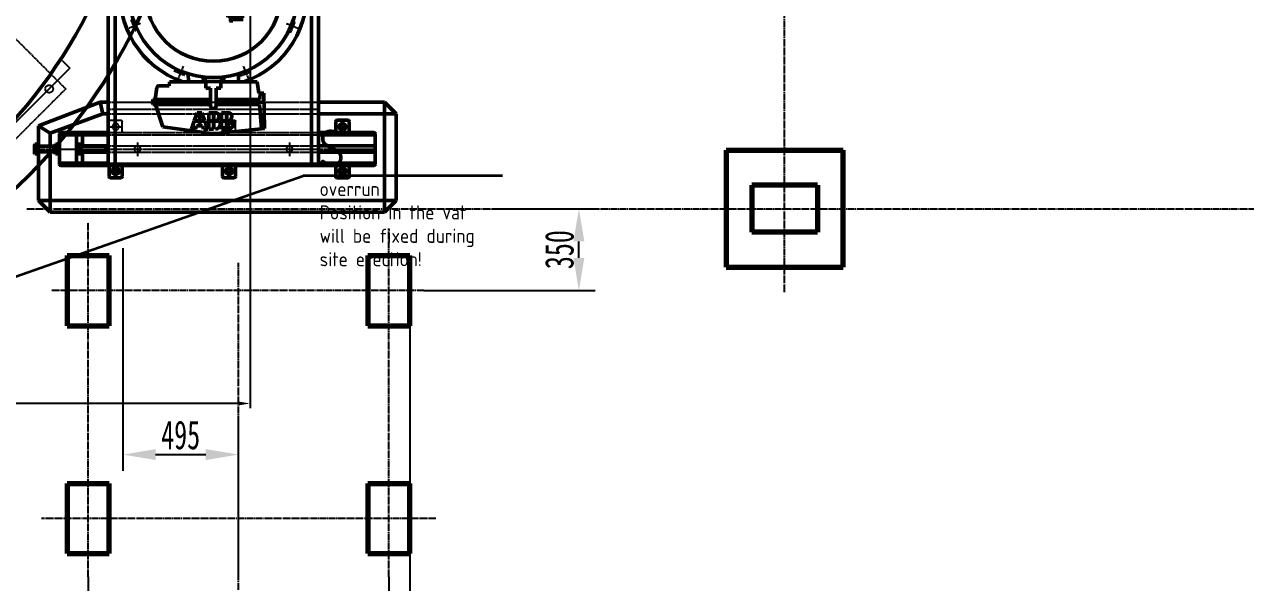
# Model space of a CAD drawing. Header units: millimetres. Extents: x 39335 to 110675, y -13954 to 36506.
# Drawn here: x 54265 to 59487, y 5906 to 8291 of the extents above; entities that cross this region are included whole.
import ezdxf

# ---------------------------------------------------------------- set-up
doc = ezdxf.new("R2010")
doc.units = ezdxf.units.MM
for name, pattern in [('AM_ISO02W050', [7.5, 6, -1.5]), ('AM_ISO08W050', [18, 12, -1.5, 3, -1.5]), ('EB_DASHDOT', [39, 30, -3, 3, -3])]:
    doc.linetypes.add(name, pattern=pattern)
for name, color, linetype, lineweight in [('AM_0', 7, 'Continuous', 50), ('AM_1', 14, 'Continuous', 50), ('AM_2', 5, 'Continuous', 50), ('AM_3', 6, 'AM_ISO02W050', 25), ('AM_4', 3, 'Continuous', 25), ('AM_5', 3, 'Continuous', 25), ('AM_6', 2, 'Continuous', 35), ('AM_7', 4, 'AM_ISO08W050', 25), ('CAXA0', 7, 'Continuous', 70), ('CAXA1', 1, 'EB_DASHDOT', 25), ('CAXA4', 3, 'Continuous', 25), ('RED', 1, 'Continuous', 9)]:
    doc.layers.add(name, color=color, linetype=linetype, lineweight=lineweight)
doc.styles.add('\\M+5B1EA\\M+5D7BC', font='', dxfattribs={"width": 0.667})
doc.styles.get("Standard").update_dxf_attribs({"font": 'ISOCP.SHX'})
doc.styles.get('\\M+5B1EA\\M+5D7BC').set_extended_font_data('FangSong_GB2312')
doc.dimstyles.new('\\M+5B1EA\\M+5D7BC', dxfattribs={"dimscale": 35, "dimtxt": 3.5, "dimasz": 4, "dimexe": 2, "dimexo": 0, "dimtad": 1, "dimdec": 1, "dimdsep": 46, "dimtxsty": '\\M+5B1EA\\M+5D7BC', "dimcen": 0, "dimdle": 6, "dimazin": 2, "dimtfac": 1, "dimtdec": 1, "dimtmove": 0, "dimatfit": 3, "dimfxl": 0, "dimtolj": 1, "dimtzin": 0, "dimarcsym": 0})
doc.dimstyles.new('AM_ISO$0', dxfattribs={"dimtxt": 3.5, "dimasz": 2.5, "dimexe": 1, "dimexo": 1, "dimgap": 1.5, "dimtad": 1, "dimdsep": 46, "dimtxsty": 'Standard', "dimcen": 0, "dimclrd": 256, "dimclre": 256, "dimclrt": 2, "dimadec": 0, "dimazin": 2, "dimtp": 0.1, "dimtm": 0.1, "dimtfac": 0.71, "dimtmove": 0, "dimatfit": 0, "dimfxl": 0, "dimlwd": -1, "dimlwe": -1, "dimarcsym": 0})

# ---------------------------------------------------------------- blocks, each defined once
blk = doc.blocks.new('*D258')
at = {"layer": 'CAXA4', "color": 0, "lineweight": -2, "transparency": 16777216}
for p, q in [((56270, 7503.9), (56706.4, 7503.9)), ((56636.4, 7293.9), (56636.4, 7363.9)), ((55972.7, 7153.9), (56706.4, 7153.9))]:
    blk.add_line(p, q, dxfattribs=at)
at = {"layer": 'CAXA4', "color": 0, "transparency": 16777216}
for points in [[(56613, 7363.9), (56659.7, 7363.9), (56636.4, 7503.9)], [(56613, 7293.9), (56659.7, 7293.9), (56636.4, 7153.9)]]:
    blk.add_solid(points, dxfattribs=at)
at = {"layer": 'DEFPOINTS', "color": 0, "transparency": 16777216}
for p in [(56270, 7503.9), (56636.4, 7503.9), (55972.7, 7153.9)]:
    blk.add_point(p, dxfattribs=at)
at = {"layer": 'CAXA4', "color": 0, "transparency": 16777216, "insert": (56553.3, 7328.9), "char_height": 122.5, "attachment_point": 5, "rotation": 90, "style": '\\M+5B1EA\\M+5D7BC'}
blk.add_mtext('\\A1;\\fFangSong_GB2312;350', dxfattribs=at)
blk = doc.blocks.new('*D272')
at = {"layer": 'CAXA4', "color": 0, "lineweight": -2, "transparency": 16777216}
for p, q in [((54538.3, 5930.3), (54538.3, 5312.8)), ((55823.3, 5930.3), (55823.3, 5312.8)), ((55683.3, 5382.8), (54678.3, 5382.8))]:
    blk.add_line(p, q, dxfattribs=at)
at = {"layer": 'CAXA4', "color": 0, "transparency": 16777216}
for points in [[(54678.3, 5406.1), (54678.3, 5359.4), (54538.3, 5382.8)], [(55683.3, 5406.1), (55683.3, 5359.4), (55823.3, 5382.8)]]:
    blk.add_solid(points, dxfattribs=at)
at = {"layer": 'DEFPOINTS', "color": 0, "transparency": 16777216}
for p in [(54538.3, 5930.3), (55823.3, 5930.3), (54538.3, 5382.8)]:
    blk.add_point(p, dxfattribs=at)
at = {"layer": 'CAXA4', "color": 0, "transparency": 16777216, "insert": (55180.8, 5465.9), "char_height": 122.5, "attachment_point": 5, "style": '\\M+5B1EA\\M+5D7BC'}
blk.add_mtext('\\A1;\\fFangSong_GB2312;1285', dxfattribs=at)
blk = doc.blocks.new('*D273')
at = {"layer": 'CAXA4', "color": 0, "lineweight": -2, "transparency": 16777216}
for p, q in [((54686, 7334.7), (54686, 6383.3)), ((55180.8, 6239.9), (55180.8, 6523.3)), ((54826, 6453.3), (55040.8, 6453.3))]:
    blk.add_line(p, q, dxfattribs=at)
at = {"layer": 'CAXA4', "color": 0, "transparency": 16777216}
for points in [[(54826, 6476.6), (54826, 6430), (54686, 6453.3)], [(55040.8, 6476.6), (55040.8, 6430), (55180.8, 6453.3)]]:
    blk.add_solid(points, dxfattribs=at)
at = {"layer": 'DEFPOINTS', "color": 0, "transparency": 16777216}
for p in [(54686, 7334.7), (55180.8, 6453.3), (55180.8, 6239.9)]:
    blk.add_point(p, dxfattribs=at)
at = {"layer": 'CAXA4', "color": 0, "transparency": 16777216, "insert": (54933.4, 6536.4), "char_height": 122.5, "attachment_point": 5, "style": '\\M+5B1EA\\M+5D7BC'}
blk.add_mtext('\\A1;\\fFangSong_GB2312;495', dxfattribs=at)
blk = doc.blocks.new('355SMB-Draufsicht')
at = {"layer": 'AM_2'}
for p, q in [((-12, 480), (-12, 405)), ((12, 480), (12, 405)), ((-35, 376), (-35, 358.3)), ((35, 376), (-35, 376)), ((-32.5, 405), (-32.5, 376)), ((-12, 405), (-32.5, 405)), ((32.5, 405), (12, 405)), ((32.5, 405), (32.5, 375.2)), ((35, 376), (35, 358.3)), ((88.5, -25.8), (29.9, -25.8)), ((32.9, -10.6), (32.9, -44.2)), ((96.1, -40), (36.4, -40)), ((47.2, -16), (47.2, -57.3)), ((61.5, -13.9), (61.5, -101.7)), ((75.8, -16), (75.8, -124.5)), ((90.1, -34.5), (90.1, -116.9)), ((104.4, -48.6), (104.4, -112.6)), ((102.6, -54.3), (39.7, -54.3)), ((114.5, -68.6), (51.6, -68.6)), ((125.3, -82.9), (58.1, -82.9)), ((131.8, -97.2), (61.4, -97.2)), ((118.6, -61.6), (118.6, -114.7)), ((127.5, -111.5), (65.7, -111.5)), ((-106, -378), (-108.4, -343.3)), ((-42.5, -378), (-43.9, -357.3)), ((-35, -358.3), (-35, -376)), ((35, -358.3), (35, -376)), ((44, -357.3), (42.5, -378)), ((108.4, -343.3), (106, -378)), ((-242, -401.9), (-249.2, -453)), ((-189.8, -395), (-234.1, -395)), ((-187.4, -378), (-189.8, -395)), ((-32.5, -378), (-187.4, -378)), ((35, -376), (-35, -376)), ((-32.5, -376), (-32.5, -405)), ((-12, -405), (-32.5, -405)), ((-12, -405), (-12, -480)), ((32.5, -405), (12, -405)), ((12, -405), (12, -480)), ((32.5, -375.2), (32.5, -405)), ((187.4, -378), (32.5, -378)), ((194.3, -427), (187.4, -378)), ((-258.3, -453), (-260, -465)), ((-258.6, -475), (-260, -465)), ((-12, -465), (-260, -465)), ((-12, -453), (-258.3, -453)), ((197.9, -453), (12, -453)), ((215.1, -465), (12, -465)), ((215, -427), (194.3, -427)), ((199.7, -427), (197.9, -453)), ((218, -577), (215, -427)), ((-12, -475), (-258.6, -475)), ((-216.1, -570), (-247, -475)), ((-81.8, -544.1), (-69.8, -509.8)), ((-69.8, -509.8), (-60, -509.8)), ((-60, -544.1), (-60, -509.8)), ((-58.6, -544.1), (-58.6, -509.8)), ((-58.6, -509.8), (-48.8, -509.8)), ((-48.8, -509.8), (-36.8, -544.1)), ((-19.4, -509.8), (0.9, -509.8)), ((-19.4, -544.1), (-19.4, -509.8)), ((0.9, -544.1), (0.9, -509.8)), ((2.3, -509.8), (8.6, -509.8)), ((2.3, -544.1), (2.3, -509.8)), ((197.8, -475), (12, -475)), ((35.2, -544.1), (35.2, -509.8)), ((35.2, -509.8), (55.5, -509.8)), ((55.5, -544.1), (55.5, -509.8)), ((56.9, -509.8), (63.2, -509.8)), ((56.9, -544.1), (56.9, -509.8)), ((205, -578.4), (197.8, -475)), ((1, -600), (-216.1, -570)), ((-94.3, -579.8), (-82.3, -545.5)), ((-82.3, -545.5), (-60, -545.5)), ((-81.8, -544.1), (-60, -544.1)), ((-76.8, -579.8), (-71.9, -565.8)), ((-71.9, -565.8), (-60, -565.8)), ((-60, -565.8), (-60, -545.5)), ((-58.6, -544.1), (-36.8, -544.1)), ((-58.6, -565.8), (-58.6, -545.5)), ((-58.6, -545.5), (-36.3, -545.5)), ((-58.6, -565.8), (-46.7, -565.8)), ((-46.7, -565.8), (-41.8, -579.8)), ((-36.3, -545.5), (-24.3, -579.8)), ((-19.4, -544.1), (0.9, -544.1)), ((-19.4, -579.8), (-19.4, -545.5)), ((-19.4, -545.5), (0.9, -545.5)), ((0.9, -579.8), (0.9, -545.5)), ((2.3, -544.1), (23.6, -544.1)), ((2.3, -579.8), (2.3, -545.5)), ((2.3, -545.5), (24.8, -545.5)), ((35.2, -544.1), (55.5, -544.1)), ((35.2, -545.5), (55.5, -545.5)), ((35.2, -579.8), (35.2, -545.5)), ((55.5, -579.8), (55.5, -545.5)), ((56.9, -544.1), (78.2, -544.1)), ((56.9, -579.8), (56.9, -545.5)), ((56.9, -545.5), (79.4, -545.5)), ((-94.3, -579.8), (-76.8, -579.8)), ((-41.8, -579.8), (-24.3, -579.8)), ((-19.4, -579.8), (0.9, -579.8)), ((218, -577), (1, -600)), ((35.2, -579.8), (55.5, -579.8)), ((56.9, -579.8), (63.2, -579.8))]:
    blk.add_line(p, q, dxfattribs=at)
for radius in [360, 290]:
    blk.add_circle((0, 0), radius, dxfattribs=at)
for centre, radius, start, end in [((0, 480), 12, 0, 180), ((0, 0), 400, 94.66, 250.91), ((0, 0), 400, 289.09, 85.34), ((-234.1, -403), 8, 90, 172), ((0, -480), 12, 180, 0), ((8.6, -525.5), 15.8, 0.0021, 90.0021), ((63.2, -525.5), 15.8, 0.0021, 90.0021), ((8.6, -558.8), 21, 270.0021, 0.0021), ((8.6, -525.5), 15.8, 299.3821, 0.0021), ((8.6, -558.8), 21, 44.4321, 68.4121), ((8.6, -558.8), 21, 0.0021, 39.3021), ((63.2, -558.8), 21, 270.0021, 0.0021), ((63.2, -525.5), 15.8, 299.3821, 0.0021), ((63.2, -558.8), 21, 44.4321, 68.4121), ((63.2, -558.8), 21, 0.0021, 39.3021)]:
    blk.add_arc(centre, radius, start, end, dxfattribs=at)
at = {"layer": 'AM_7'}
for p, q in [((-129, 311.4), (-149.8, 361.7)), ((149.8, 361.7), (129, 311.4)), ((-311.4, 129), (-361.7, 149.8)), ((361.7, 149.8), (311.4, 129)), ((-311.4, -129), (-361.7, -149.8)), ((361.7, -149.8), (311.4, -129)), ((-129, -311.4), (-149.8, -361.7)), ((149.8, -361.7), (129, -311.4))]:
    blk.add_line(p, q, dxfattribs=at)
for start, end in [(107.86, 115.66), (62.86, 70.66), (152.86, 160.66), (17.86, 25.66), (197.86, 205.66), (332.86, 340.66), (242.86, 250.66), (287.86, 295.66)]:
    blk.add_arc((0, 0), 370, start, end, dxfattribs=at)
blk = doc.blocks.new('spannschiene')
at = {"layer": 'AM_0'}
for p, q in [((-28, -20), (-28, 23)), ((-23, 28), (23, 28)), ((28, -20), (28, 23)), ((457, -20), (457, 23)), ((462, 28), (508, 28)), ((513, -20), (513, 23)), ((942, -20), (942, 23)), ((947, 28), (993, 28)), ((998, -20), (998, 23)), ((-240, -30), (-240, -95)), ((-240, -35), (-32.091, -35)), ((-240, -35), (-240, -95)), ((-235, -25), (-33, -25)), ((-166.946, -35), (-166.946, -95)), ((-142.091, -35), (-142.091, -83.001)), ((-33, -25), (33, -25)), ((33, -25), (1104.531, -25)), ((250, -25), (452, -25)), ((452, -25), (518, -25)), ((735, -25), (937, -25)), ((867.909, -35), (1109.531, -35)), ((937, -25), (1003, -25)), ((1109.531, -30), (1109.531, -95)), ((-347.089, -77), (-345.479, -74.216)), ((-347.089, -107.501), (-347.089, -77)), ((-345.479, -74.216), (-332.089, -74.216)), ((-345.479, -84.608), (-332.089, -84.608)), ((-332.089, -74.216), (-332.089, -107.501)), ((-332.089, -83.001), (-259, -83.001)), ((-259, -77.001), (-257.392, -74.216)), ((-259, -107.501), (-259, -77.001)), ((-257.392, -74.216), (-241.608, -74.216)), ((-241.608, -84.608), (-257.392, -84.608)), ((-241.608, -74.216), (-240, -77.001)), ((-240, -77.001), (-240, -107.501)), ((-240, -160), (-240, -95)), ((-240, -155), (-240, -95)), ((-166.946, -77.001), (-165.338, -74.216)), ((-166.946, -107.501), (-166.946, -77.001)), ((-166.946, -155), (-166.946, -95)), ((-165.338, -74.216), (-149.554, -74.216)), ((-149.554, -84.608), (-165.338, -84.608)), ((-149.554, -74.216), (-147.946, -77.001)), ((-147.946, -77.001), (-147.946, -107.501)), ((-147.946, -83.001), (-42.091, -83.001)), ((-142.091, -81), (-32.091, -81)), ((-40.591, -84.501), (-42.091, -83.001)), ((-42.091, -83.001), (-42.091, -107.001)), ((-40.591, -84.501), (-40.591, -105.501)), ((-40.591, -91), (-33.091, -91)), ((-33.091, -99), (-40.591, -99)), ((-32.091, -92), (-32.091, -98)), ((867.909, -81), (1109.531, -81)), ((1109.531, -160), (1109.531, -95)), ((-347.089, -111), (-347.089, -107.501)), ((-347.089, -113), (-347.089, -111)), ((-345.479, -115.785), (-347.089, -113)), ((-332.089, -105.392), (-345.479, -105.392)), ((-332.089, -115.785), (-345.479, -115.785)), ((-259, -107.001), (-332.089, -107.001)), ((-332.089, -107.501), (-332.089, -111)), ((-332.089, -111), (-332.089, -115.785)), ((-259, -111), (-259, -107.501)), ((-259, -113.001), (-259, -111)), ((-257.392, -115.785), (-259, -113.001)), ((-257.392, -105.393), (-241.608, -105.393)), ((-241.608, -115.785), (-257.392, -115.785)), ((-240, -113.001), (-241.608, -115.785)), ((-240, -107.501), (-240, -113.001)), ((-240, -155), (-32.091, -155)), ((-166.946, -113.001), (-166.946, -107.501)), ((-165.338, -115.785), (-166.946, -113.001)), ((-165.338, -105.393), (-149.554, -105.393)), ((-149.554, -115.785), (-165.338, -115.785)), ((-147.946, -113.001), (-149.554, -115.785)), ((-42.091, -107.001), (-147.946, -107.001)), ((-147.946, -107.501), (-147.946, -111)), ((-147.946, -111), (-147.946, -113.001)), ((-142.091, -155), (-142.091, -106.999)), ((-142.091, -109), (-32.091, -109)), ((-40.591, -105.501), (-42.091, -107.001)), ((867.909, -109), (1109.531, -109)), ((867.909, -155), (1109.531, -155)), ((-235, -165), (-33, -165)), ((867.909, -165), (937, -165)), ((937, -165), (1104.531, -165)), ((942, -170), (942, -213)), ((998, -170), (998, -213)), ((947, -218), (993, -218))]:
    blk.add_line(p, q, dxfattribs=at)
for centre in [(0, 0), (485, 0), (970, 0), (970, -190)]:
    blk.add_circle(centre, 14, dxfattribs=at)
for centre, start, end in [((-23, 23), 90, 180), ((23, 23), 0, 90), ((462, 23), 90, 180), ((508, 23), 0, 90), ((947, 23), 90, 180), ((993, 23), 0, 90), ((-235, -30), 90, 180), ((-33, -20), 270, 0), ((33, -20), 180, 270), ((452, -20), 270, 0), ((518, -20), 180, 270), ((937, -20), 270, 0), ((1003, -20), 180, 270), ((1104.531, -30), 0, 90), ((-235, -160), 180, 270), ((937, -170), 0, 90), ((1003, -170), 90, 180), ((1104.531, -160), 270, 0), ((947, -213), 180, 270), ((993, -213), 270, 0)]:
    blk.add_arc(centre, 5, start, end, dxfattribs=at)
at = {"layer": 'AM_0', "extrusion": (0, 0, -1)}
for centre, radius, start, end in [((312.699, -95), 34.392, 342.412, 17.58786), ((337.889, -79.412), 9.201, 325.6159, 34.3843), ((249.799, -79.412), 9.201, 325.6159, 34.3843), ((224.608, -95.001), 34.392, 342.412, 17.58786), ((274.399, -95.001), 34.392, 162.4121, 197.5879), ((249.205, -79.412), 9.201, 145.6158, 214.3842), ((157.745, -79.412), 9.201, 325.6159, 34.3843), ((132.553, -95.001), 34.392, 342.412, 17.58786), ((157.152, -79.412), 9.201, 145.6158, 214.3842), ((182.343, -95.001), 34.392, 162.4121, 197.5879), ((33.091, -92), 1, 90, 180), ((33.091, -98), 1, 180, 270), ((337.889, -110.589), 9.201, 357.442074, 19.60913), ((337.889, -110.589), 9.201, 325.6159, 357.439792), ((337.889, -110.589), 9.201, 19.60913, 34.3843), ((249.799, -110.589), 9.201, 357.439792, 19.61316), ((249.799, -110.589), 9.201, 325.6159, 357.439792), ((249.799, -110.589), 9.201, 19.61316, 34.3843), ((249.205, -110.589), 9.201, 145.6158, 160.3858), ((249.205, -110.589), 9.201, 182.560208, 214.3842), ((249.205, -110.589), 9.201, 160.3858, 182.560208), ((157.745, -110.589), 9.201, 357.442352, 19.61316), ((157.745, -110.589), 9.201, 325.6159, 357.439792), ((157.745, -110.589), 9.201, 19.61316, 34.3843), ((157.152, -110.589), 9.201, 145.6158, 160.3858), ((157.152, -110.589), 9.201, 182.556261, 214.3842), ((157.152, -110.589), 9.201, 160.3858, 182.556261)]:
    blk.add_arc(centre, radius, start, end, dxfattribs=at)
at = {"layer": 'AM_3'}
for p, q in [((-32.091, -35), (867.909, -35)), ((-32.091, -81), (867.909, -81)), ((-32.091, -109), (867.909, -109)), ((-32.091, -155), (867.909, -155)), ((-33, -165), (33, -165)), ((-28, -170), (-28, -213)), ((28, -170), (28, -213)), ((33, -165), (867.909, -165)), ((457, -170), (457, -213)), ((513, -170), (513, -213)), ((-23, -218), (23, -218)), ((462, -218), (508, -218))]:
    blk.add_line(p, q, dxfattribs=at)
for centre in [(0, -190), (485, -190)]:
    blk.add_circle(centre, 14, dxfattribs=at)
for centre, start, end in [((-33, -170), 0, 90), ((33, -170), 90, 180), ((452, -170), 0, 90), ((518, -170), 90, 180), ((-23, -213), 180, 270), ((23, -213), 270, 0), ((462, -213), 180, 270), ((508, -213), 270, 0)]:
    blk.add_arc(centre, 5, start, end, dxfattribs=at)
at = {"layer": 'AM_4'}
for p, q in [((-259, -84.63), (-332.089, -84.63)), ((-147.946, -84.63), (-42.091, -84.63)), ((-332.089, -105.37), (-259, -105.37)), ((-42.091, -105.37), (-147.946, -105.37))]:
    blk.add_line(p, q, dxfattribs=at)
at = {"layer": 'AM_7'}
for p, q in [((-28, 0), (28, 0)), ((0, -25), (0, 28)), ((457, 0), (513, 0)), ((485, -25), (485, 28)), ((970, -25), (970, 28)), ((-240, -30), (1109.531, -30)), ((942, 0), (998, 0)), ((-353.309, -95), (-32.091, -95)), ((-240, -95), (1109.531, -95)), ((-28, -190), (28, -190)), ((0, -165), (0, -218)), ((457, -190), (513, -190)), ((485, -165), (485, -218)), ((942, -190), (998, -190)), ((970, -165), (970, -218))]:
    blk.add_line(p, q, dxfattribs=at)
blk = doc.blocks.new('Fundament-M2')
at = {"layer": 'AM_0'}
for p, q in [((1896.006, -445), (1632.092, -545.65)), ((1896.006, -445), (1907.091, -495)), ((1896.006, -445), (1930, -445)), ((2830, -445), (3112.091, -445)), ((3112.091, -495), (3112.091, -445)), ((3112.091, -445), (3162.091, -495)), ((1907.091, -495), (1682.092, -577.503)), ((1907.091, -495), (1930, -495)), ((2830, -495), (3112.091, -495)), ((3112.091, -865), (3112.091, -495)), ((3112.091, -495), (3162.091, -495)), ((3162.091, -865), (3162.091, -495)), ((1632.092, -545.65), (1682.092, -577.503)), ((1632.092, -632.999), (1632.092, -545.65)), ((1682.092, -632.999), (1682.092, -577.503)), ((1632.092, -865), (1632.092, -656.999)), ((1682.092, -865), (1682.092, -656.999)), ((1682.092, -865), (1632.092, -865)), ((1632.092, -865), (1682.092, -915)), ((1682.092, -865), (1682.092, -915)), ((1682.092, -865), (3112.091, -865)), ((3112.091, -865), (3162.091, -865)), ((3112.091, -865), (3112.091, -915)), ((3112.091, -915), (3162.091, -865)), ((1682.092, -915), (3112.091, -915))]:
    blk.add_line(p, q, dxfattribs=at)
at = {"layer": 'AM_3'}
for p, q in [((1930, -445), (2830, -445)), ((1930, -495), (2830, -495)), ((1632.092, -656.999), (1632.092, -632.999)), ((1682.092, -656.999), (1682.092, -632.999))]:
    blk.add_line(p, q, dxfattribs=at)
blk = doc.blocks.new('platte')
at = {"layer": 'AM_1'}
for p, q in [((0, 0), (0, 730)), ((0, 730), (900, 730)), ((30, 0), (30, 730)), ((870, 0), (870, 730)), ((900, 0), (900, 730)), ((0, 0), (0, -730)), ((30, 0), (30, -730)), ((870, 0), (870, -730)), ((900, 0), (900, -730)), ((0, -730), (900, -730))]:
    blk.add_line(p, q, dxfattribs=at)
at = {"layer": 'AM_3'}
for p, q in [((0, 495), (900, 495)), ((0, -495), (900, -495))]:
    blk.add_line(p, q, dxfattribs=at)
for centre in [(125, 665), (775, 665)]:
    blk.add_circle(centre, 13.5, dxfattribs=at)
at = {"layer": 'AM_3', "extrusion": (0, 0, -1)}
for centre in [(-125, -665), (-775, -665)]:
    blk.add_circle(centre, 13.5, dxfattribs=at)
at = {"layer": 'AM_7'}
for p, q in [((125, 636.7), (125, 695.2)), ((775, 636.7), (775, 695.2)), ((125, -636.7), (125, -695.2)), ((775, -636.7), (775, -695.2))]:
    blk.add_line(p, q, dxfattribs=at)
blk = doc.blocks.new('*D214')
at = {"layer": 'AM_5', "linetype": 'Continuous', "transparency": 16777216}
for p, q in [((3799371.2, -147440.8), (3799371.2, -149673.1)), ((3796744.2, -149195.8), (3796744.2, -149673.1))]:
    blk.add_line(p, q, dxfattribs=at)
at = {"layer": 'AM_5', "color": 3, "linetype": 'Continuous', "transparency": 16777216}
blk.add_line((3799321.2, -149653.1), (3796794.2, -149653.1), dxfattribs=at)
for points in [[(3796794.2, -149644.7), (3796794.2, -149661.4), (3796744.2, -149653.1)], [(3799321.2, -149644.7), (3799321.2, -149661.4), (3799371.2, -149653.1)]]:
    blk.add_solid(points, dxfattribs=at)
at = {"layer": 'DEFPOINTS', "color": 0, "linetype": 'Continuous', "transparency": 16777216}
for p in [(3799371.2, -147420.8), (3796744.2, -149175.8), (3796744.2, -149653.1)]:
    blk.add_point(p, dxfattribs=at)
at = {"layer": 'AM_5', "color": 2, "linetype": 'Continuous', "lineweight": 25, "transparency": 16777216, "insert": (3798057.7, -149588.1), "char_height": 70, "attachment_point": 5}
blk.add_mtext('2627', dxfattribs=at)
blk = doc.blocks.new('*U218')
at = {"layer": 'AM_3'}
for p, q in [((-495, -35.4), (35.4, 495)), ((35.4, 495), (495, 35.4)), ((-35.4, -495), (-495, -35.4))]:
    blk.add_line(p, q, dxfattribs=at)
for centre in [(424.3, 35.4), (-424.3, -35.4), (-35.4, -424.3)]:
    blk.add_circle(centre, 16.5, dxfattribs=at)
blk = doc.blocks.new('*U219')
at = {"layer": 'AM_0', "color": 0, "linetype": 'ByBlock', "lineweight": -2, "transparency": 16777216}
blk.add_blockref('*U218', (-4100.1, 4761.1), dxfattribs=at)
for p, rotation in [((-1413.1, 4761.1), 270), ((-4100.1, 2074.1), 89.99999999999999), ((-1413.1, 2074.1), 180)]:
    blk.add_blockref('*U218', p, dxfattribs=dict(at, rotation=rotation))
blk = doc.blocks.new('qwrgfqwefqwe')
at = {"layer": 'AM_0'}
for radius, end in [(2375, 90), (2167, 90), (1800.52, 63.33422), (1800.52, 63.33422)]:
    blk.add_arc((3796744.23, -147000.77), radius, 270, end, dxfattribs=at)
at = {"layer": 'AM_6'}
for p in [(3797817.68, -149302.79), (3800449.85, -148680.76)]:
    blk.add_line(p, (3799597.67, -148680.76), dxfattribs=at)
at = {"layer": 'AM_7', "ltscale": 33.781765}
for p, q in [((3798567.11, -148187.25), (3798600.39, -148220.53)), ((3798600.39, -148220.53), (3797963.99, -148856.93))]:
    blk.add_line(p, q, dxfattribs=at)
at = {"layer": 'AM_0'}
blk.add_blockref('*U219', (3799500.79, -150418.4), dxfattribs=at)
at = {"layer": 'AM_6', "insert": (3799668.39, -148706.6), "char_height": 60, "width": 900.6536, "attachment_point": 1}
blk.add_mtext('overrun \\PPosition in the vat\\Pwill be fixed during \\Psite erection!', dxfattribs=at)
at = {"layer": 'AM_5', "linetype": 'Continuous', "lineweight": 25}
dim = blk.add_linear_dim(base=(3796744.23, -149653.06), p1=(3799371.23, -147420.77), p2=(3796744.23, -149175.77), dimstyle='AM_ISO$0', override={"dimscale": 20, "dimdec": 0, "dimlfac": 1, "dimclrd": 3, "dimadec": 1}, dxfattribs=at)
dim.commit()
dim.dimension.update_dxf_attribs({"geometry": '*D214', "text_midpoint": (3798057.73, -149588.06)})

msp = doc.modelspace()

# ---------------------------------------------------------------- linework, layer by layer
for p, q in [((55913.32, 7303.9), (55913.32, 6329.9)), ((55913.32, 6029.9), (55913.32, 4982.65))]:
    msp.add_line(p, q)
at = {"layer": 'CAXA0'}
for p, q in [((57266.01, 7753.9), (57766.01, 7753.9)), ((57266.01, 7753.9), (57266.01, 7253.9)), ((57766.01, 7253.9), (57766.01, 7753.9)), ((57656.01, 7603.9), (57376.01, 7603.9)), ((57376.01, 7603.9), (57376.01, 7403.9)), ((57656.01, 7603.9), (57656.01, 7403.9)), ((57656.01, 7403.9), (57376.01, 7403.9)), ((54448.32, 7303.9), (54628.32, 7303.9)), ((54448.32, 7303.9), (54448.32, 7003.9)), ((54628.32, 7003.9), (54628.32, 7303.9)), ((55733.32, 7303.9), (55913.32, 7303.9)), ((55733.32, 7303.9), (55733.32, 7003.9)), ((55913.32, 7003.9), (55913.32, 7303.9)), ((57266.01, 7253.9), (57766.01, 7253.9)), ((54448.32, 7003.9), (54628.32, 7003.9)), ((55733.32, 7003.9), (55913.32, 7003.9)), ((54448.32, 6329.9), (54628.32, 6329.9)), ((54448.32, 6329.9), (54448.32, 6029.9)), ((54628.32, 6029.9), (54628.32, 6329.9)), ((55733.32, 6329.9), (55913.32, 6329.9)), ((55733.32, 6329.9), (55733.32, 6029.9)), ((55913.32, 6029.9), (55913.32, 6329.9)), ((54448.32, 6029.9), (54628.32, 6029.9)), ((55733.32, 6029.9), (55913.32, 6029.9))]:
    msp.add_line(p, q, dxfattribs=at)
at = {"layer": 'CAXA1', "linetype": 'EB_DASHDOT', "lineweight": 25}
for p, q in [((57516.01, 7147.44), (57516.01, 9708.03)), ((54275.25, 7503.9), (77419.9, 7503.9)), ((54538.32, 5930.34), (54538.32, 7445.49)), ((55823.32, 5930.34), (55823.32, 7419.94)), ((55180.82, 5927.34), (55180.82, 7273.04)), ((55972.72, 7153.9), (54379.61, 7153.9)), ((55180.82, 5875.94), (55180.82, 6603.84)), ((56025.08, 6179.9), (54338.32, 6179.9))]:
    msp.add_line(p, q, dxfattribs=at)

# ---------------------------------------------------------------- block references
at = {"layer": 'AM_0', "xscale": -1, "rotation": 180}
msp.add_blockref('spannschiene', (54655.51, 7663.9), dxfattribs=at)
at = {"layer": 'AM_3'}
for name, p in [('platte', (54623.42, 8423.9)), ('Fundament-M2', (52693.42, 8403.9))]:
    msp.add_blockref(name, p, dxfattribs=at)
at = {"layer": 'AM_7'}
msp.add_blockref('355SMB-Draufsicht', (55073.42, 8423.9), dxfattribs=at)
at = {"layer": 'RED'}
msp.add_blockref('qwrgfqwefqwe', (-3744140.81, 156324.66), dxfattribs=at)

# ---------------------------------------------------------------- texts
at = {"layer": 'AM_6', "insert": (55523.04, 7842.66), "char_height": 160, "width": 1516.6758, "attachment_point": 1}
msp.add_mtext('S', dxfattribs=at)

# ---------------------------------------------------------------- dimensions: what is measured, and where the dimension line sits
at = {"layer": 'CAXA4', "color": 253}
for base, p1, p2, angle, text, picture, middle in [((56636.38, 7503.9), (55972.72, 7153.9), (56270.01, 7503.9), 270, '\\fFangSong_GB2312;350', '*D258', (56553.26, 7328.9)), ((54538.32, 5382.76), (55823.32, 5930.34), (54538.32, 5930.34), 180, '\\fFangSong_GB2312;1285', '*D272', (55180.82, 5465.88))]:
    dim = msp.add_linear_dim(base=base, p1=p1, p2=p2, angle=angle, text=text, dimstyle='\\M+5B1EA\\M+5D7BC', dxfattribs=at)
    dim.commit()
    dim.dimension.update_dxf_attribs({"geometry": picture, "text_midpoint": middle})
dim = msp.add_linear_dim(base=(55180.82, 6453.28), p1=(54686.01, 7334.65), p2=(55180.82, 6239.89), text='\\fFangSong_GB2312;495', dimstyle='\\M+5B1EA\\M+5D7BC', dxfattribs=at)
dim.commit()
dim.dimension.update_dxf_attribs({"geometry": '*D273', "text_midpoint": (54933.42, 6536.41)})

doc.saveas('drawing.dxf')
